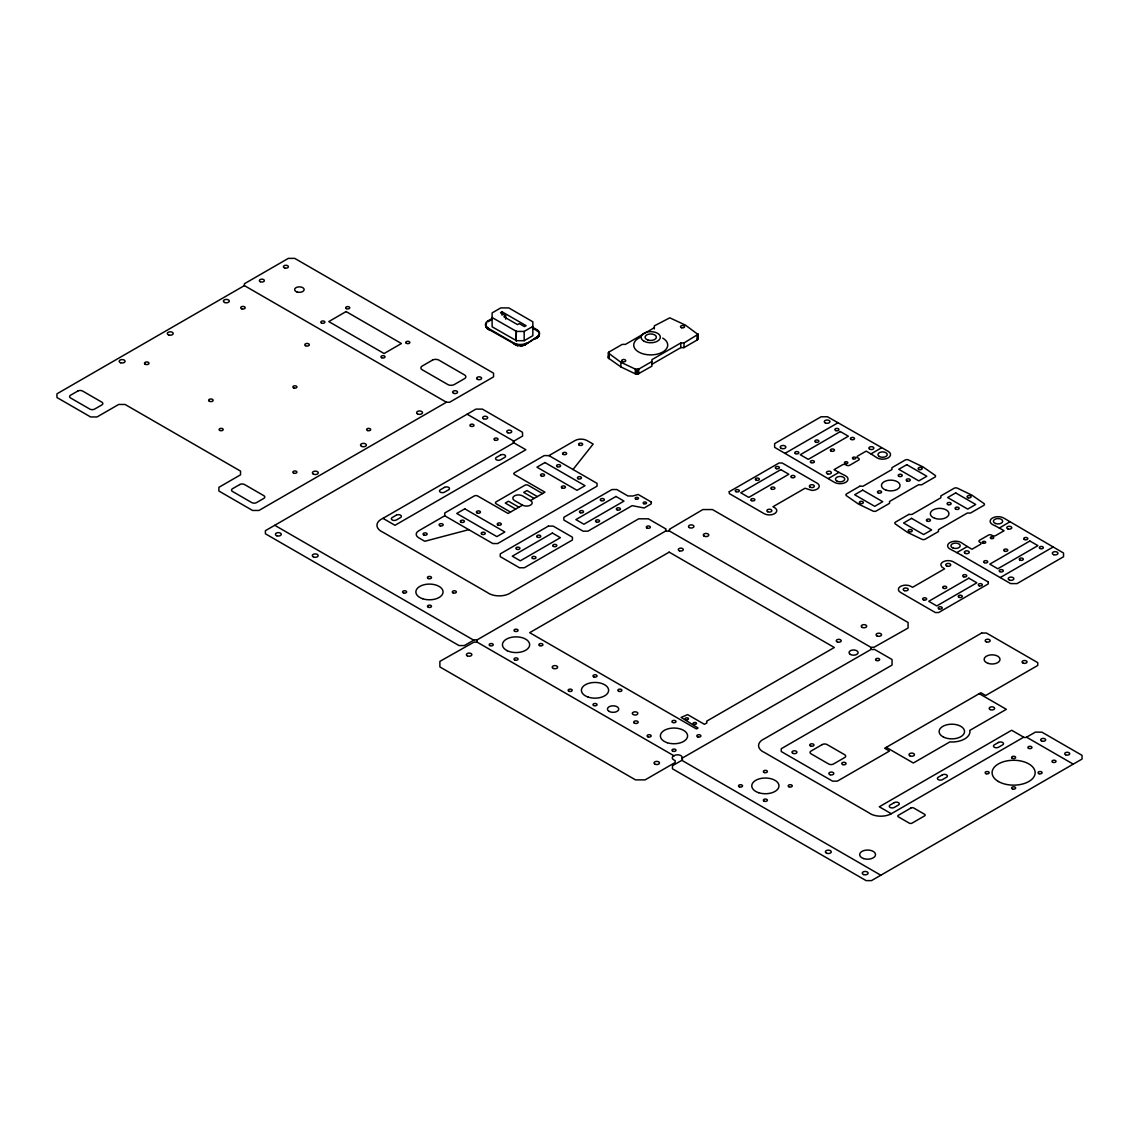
<?xml version="1.0" encoding="UTF-8"?>
<svg xmlns="http://www.w3.org/2000/svg" width="1139" height="1139" viewBox="0 0 1139 1139"><rect width="100%" height="100%" fill="white"/><g stroke="black" fill="none" stroke-linecap="round" stroke-linejoin="round"><path stroke-width="1.5" d="M654.327 328.943L654.327 325.868L669.803 317.838L685.351 325.071L697.936 334.396L683.984 342.981L680.78 342.981L651.921 359.653L651.921 366.132L637.925 374.062L635.334 373.848L620.883 366.915L608.425 358.116L609.023 352.008L622.25 344.377L625.453 344.377L654.327 327.719M537.181 336.66L539.203 335.649L539.43 333.613M651.921 364.281L680.78 347.623L683.984 347.623L697.21 339.977L697.694 338.34M486.666 322.793L485.456 325.412L487.321 328.602L517.576 345.701L521.064 345.957L525.691 344.377L536.853 337.073A9.069 5.239 0 0 0 536.853 329.669L532.326 327.05M521.064 345.957L525.036 344.818L539.203 335.649M573.017 469.496L593.134 444.082L587.041 440.565A8.514 4.926 0 0 0 574.611 440.793L548.955 455.614L544.157 455.614L514.529 472.713A2.335 1.353 0 0 0 514.216 474.394L544.955 492.176L530.518 500.505L522.502 495.878A5.667 3.275 0 0 0 514.486 495.878A5.667 3.275 0 0 0 514.486 500.505L522.502 505.132A5.667 3.275 0 0 0 530.518 505.132A5.667 3.275 0 0 0 530.518 500.505M535.188 338.952L538.818 336.304M522.773 345.701L523.641 345.06M382.96 518.359L394.991 525.293L525.876 449.734L513.803 442.815L382.96 518.359A15.035 8.685 0 0 0 382.96 532.24L487.193 592.408A15.035 8.685 0 0 0 511.24 592.408L638.708 518.814L648.333 518.814L666.13 529.094A2.036 1.182 0 0 0 666.002 530.674A2.036 1.182 0 0 0 668.735 530.888A2.036 1.182 0 0 0 669.333 529.336L702.848 509.56L712.459 509.56L908.082 622.492L908.082 628.045L873.827 647.393A2.036 1.182 0 0 0 871.136 647.735A2.036 1.182 0 0 0 871.492 649.315A2.036 1.182 0 0 0 874.254 649.244L892.051 659.524L892.051 665.076L764.582 738.67A15.035 8.685 0 0 0 764.582 752.552L868.801 812.733A15.035 8.685 0 0 0 891.31 813.73L1023.69 737.189A2.036 1.182 0 0 0 1026.566 737.189L1073.237 764.127M523.57 345.473L524.709 344.761M536.327 338.112L538.291 336.916M524.31 345.188L525.691 344.377M535.828 338.539L537.636 337.486M244.387 285.604L56.95 393.823L56.95 397.525L90.622 416.959L97.029 416.959L118.684 404.459L125.091 404.459L240.543 471.119L240.543 474.821L218.887 487.321L218.887 491.023L252.559 510.457L258.98 510.457L446.417 402.238L449.634 402.238L493.557 376.881L493.557 373.179L294.73 258.382L288.324 258.382L244.387 283.753L244.387 285.604L446.417 402.238M492.119 317.539L516.323 331.335L516.166 340.689L516.323 331.335M505.659 315.731L503.894 316.756L517.533 324.615L519.299 323.604L524.51 326.608L526.104 325.683L502.057 311.801L500.448 312.727L505.659 315.731L505.659 319.134M488.104 329.114L488.104 328.189A9.069 5.239 0 0 1 488.104 320.785L492.504 318.237M491.037 320.016L488.104 321.711L488.104 320.785M516.166 331.421L524.182 331.421L532.838 326.423M516.166 340.689L524.182 340.689L532.838 335.678L532.838 321.796L508.791 307.914L500.776 307.914L492.119 312.912L492.119 326.793L516.323 340.589M467.147 414.212L513.803 441.149L522.616 436.052L522.459 432.265L482.381 409.115L475.96 409.115L265.387 530.689L265.387 533.778L459.017 645.571L464.37 645.571L473.724 640.175A2.036 1.182 0 0 1 476.472 640.104A2.036 1.182 0 0 1 476.828 641.684A2.036 1.182 0 0 1 474.137 642.026L439.882 661.375L439.882 666.927L635.505 779.873L645.115 779.873L675.185 762.504L675.185 760.653L673.576 759.727A4.57 2.634 0 0 1 673.989 755.798L476.6 641.841M608.297 352.962L620.883 362.287L636.132 369.477L638.694 369.136L651.921 361.504M548.955 455.614L597.064 483.377L597.064 486.154L497.658 543.559L492.845 543.559L444.737 515.782L419.081 530.589A8.514 4.926 0 0 0 418.682 537.765L424.776 541.281L468.798 529.663M522.502 505.132L508.079 513.461L477.355 495.807A2.691 1.552 0 0 0 474.095 496.049L444.737 513.006L444.737 515.782M785.042 453.336L837.948 422.797M476.6 640.175L666.13 530.76M828.409 478.48L838.945 472.386A158.364 91.433 0 0 0 845.722 475.888A7.93 4.584 0 0 1 845.722 482.367A7.93 4.584 0 0 1 834.503 482.367L774.62 447.328L774.62 443.626L821.105 416.774L827.526 416.774L888.221 451.357A7.93 4.584 0 0 1 888.221 457.835A7.93 4.584 0 0 1 876.987 457.835A158.378 91.433 0 0 0 870.951 453.92L870.822 453.849A160.215 92.501 0 0 0 866.167 451.115L857.752 455.984A2.264 1.31 0 0 0 857.752 457.835L858.55 458.291A2.264 1.31 0 0 1 858.55 460.142L849.737 465.239A2.264 1.31 0 0 1 846.533 465.239L845.722 464.769A2.264 1.31 0 0 0 842.518 464.769L834.104 469.638A160.215 92.501 0 0 0 838.817 472.315L838.945 472.386M870.936 453.92L881.472 447.841M967.225 546.449A158.364 91.433 0 0 1 961.174 542.534A7.93 4.584 0 0 0 949.94 542.534A7.93 4.584 0 0 0 949.94 549.012L956.817 552.6L967.338 546.521A160.215 92.501 0 0 0 971.994 549.24L980.408 544.385A2.264 1.31 0 0 0 980.408 542.534L979.611 542.079A2.264 1.31 0 0 1 979.611 540.228L988.424 535.131A2.264 1.31 0 0 1 991.628 535.131L992.439 535.586A2.264 1.31 0 0 0 995.643 535.586L1004.057 530.731A160.215 92.501 0 0 0 999.344 528.055A158.378 91.433 0 0 0 992.439 524.481A7.93 4.584 0 0 1 992.439 518.003A7.93 4.584 0 0 1 1003.658 518.003L1063.541 553.041L1063.541 556.743L1017.056 583.595L1010.635 583.595L961.729 555.362M999.344 528.055L1009.752 521.89M673.989 755.798A4.57 2.634 0 0 1 679.769 755.129A4.57 2.634 0 0 1 681.877 758.318L871.363 649.244M681.748 758.617L682.104 758.859A2.036 1.182 0 0 1 681.919 760.283L672.48 765.721L672.451 768.797L866.124 880.618L871.477 880.618L1082.05 759.044L1082.05 755.342L1041.971 732.192L1035.394 732.106L1026.566 737.189M1000.213 577.573L1053.119 547.019M488.104 328.189L513.76 342.996L513.76 343.921L521.363 345.416M961.757 555.348L956.817 552.6M532.326 327.975L537.636 331.107M979.241 693.665L1006.349 709.312L969.716 730.455L969.972 731.523A18.139 10.479 0 0 1 951.834 742.002L949.969 741.859L913.35 763.002L886.242 747.355M669.006 530.76L871.363 647.578M1023.69 737.189L1011.66 730.256L879.294 806.796L891.31 813.73M542.548 493.557L528.154 485.257A2.321 1.338 0 0 0 524.78 485.299L496.163 501.829A2.42 1.395 0 0 0 496.163 503.808L510.486 512.08M537.337 496.576L526.916 490.553L523.712 492.404L534.134 498.426M518.9 507.211L508.478 501.203L505.275 503.054L515.696 509.076M274.741 525.293L473.724 640.175M681.834 760.325L880.817 875.222M487.321 328.602L489.756 330.068M514.657 344.377L516.038 345.188M486.666 328.032L489.129 329.655M515.64 344.761L516.779 345.473M486.139 327.406L488.631 329.228M485.755 326.765L487.948 328.274L487.72 327.263M516.707 345.06L517.576 345.701M538.291 331.677L539.203 332.944M608.311 357.774L608.653 352.293M697.808 333.869L697.837 339.379M697.694 333.713L697.581 339.707M697.21 335.35L697.21 339.977M683.984 342.981L683.984 347.623M680.78 342.981L680.78 347.623M638.694 369.136L638.694 373.763M638.21 369.349L638.21 373.991M637.925 369.435L637.925 374.062M637.641 369.492L637.641 374.133M637.342 369.534L637.342 374.162M637.043 369.563L637.043 374.19M636.729 369.549L636.729 374.176M636.43 369.534L636.43 374.162M636.132 369.477L636.132 374.105M635.847 369.42L635.847 374.048M635.334 369.221L635.334 373.848M620.883 362.287L620.883 366.915M608.881 353.944L608.881 358.586M608.511 352.449L608.553 358.287M536.853 329.669L536.853 330.595M536.853 337.073L536.853 337.998M524.182 331.421L524.182 340.689M502.057 311.801L502.057 315.19M526.588 342.996A9.069 5.239 0 0 1 513.76 342.996M513.803 442.815A2.036 1.182 0 0 1 513.803 441.149M662.741 338.126A17 9.824 0 0 1 662.015 352.407A17 9.824 0 0 1 637.37 351.154A17 9.824 0 0 1 640.958 337.03M729.273 491.706L729.273 493.557L764.155 513.689A7.375 4.257 0 0 0 776.485 511.781L776.741 510.685A7.375 4.257 0 0 0 774.577 507.667L772.968 506.741L805.045 488.232L811.851 490.411A7.375 4.257 0 0 0 818.67 487.777A7.375 4.257 0 0 0 817.062 483.135L782.194 463.004L778.991 463.004L729.273 491.706M988.31 582.015L988.31 583.866L938.607 612.554L935.39 612.554L900.522 592.422A7.375 4.257 0 0 1 903.825 585.304L905.733 585.161A7.375 4.257 0 0 1 910.944 586.4L912.553 587.325L944.615 568.817L941.839 567.008L940.857 564.887A7.375 4.257 0 0 1 945.398 560.957A7.375 4.257 0 0 1 953.428 561.869L988.31 582.015M651.323 502.057L651.252 503.865L644.119 507.994L632.145 505.645L587.909 531.187L583.111 531.187L563.862 520.067L563.862 517.291L611.97 489.528L616.783 489.528L627.916 495.963L632.814 496.006L638.167 494.468L651.323 502.057M632.472 713.042L632.401 713.398A2.719 1.566 0 0 0 634.395 714.965A2.719 1.566 0 0 0 637.456 714.238L637.84 713.398A2.719 1.566 0 0 0 635.818 711.875A2.719 1.566 0 0 0 632.757 712.615L632.472 713.042M77.794 391.047L70.575 395.205A3.403 1.965 0 0 0 70.575 397.981L89.824 409.086A3.403 1.965 0 0 0 94.637 409.086L101.841 404.929A3.403 1.965 0 0 0 101.841 402.152L82.606 391.047A3.403 1.965 0 0 0 77.794 391.047M346.099 311.573L328.787 321.582L384.099 353.517L401.426 343.522L346.099 311.573M432.464 360.123L422.199 366.046A4.542 2.62 0 0 0 422.199 369.748L447.855 384.555A4.542 2.62 0 0 0 454.276 384.555L464.541 378.632A4.542 2.62 0 0 0 464.541 374.93L438.885 360.123A4.542 2.62 0 0 0 432.464 360.123M239.745 484.545L232.527 488.702A3.403 1.965 0 0 0 232.527 491.478L251.762 502.584A3.403 1.965 0 0 0 256.574 502.584L263.792 498.426A3.403 1.965 0 0 0 263.792 495.65L244.543 484.545A3.403 1.965 0 0 0 239.745 484.545M396.344 515.17L392.215 517.547A2.947 1.709 0 0 0 392.215 519.953A2.947 1.709 0 0 0 396.386 519.953L400.515 517.576A2.947 1.709 0 0 0 400.515 515.17A2.947 1.709 0 0 0 396.344 515.17M444.452 487.392L440.352 489.756A2.947 1.709 0 0 0 440.352 492.162A2.947 1.709 0 0 0 444.509 492.162L448.624 489.798A2.947 1.709 0 0 0 448.624 487.392A2.947 1.709 0 0 0 444.452 487.392M500.562 455.002L496.419 457.38A2.947 1.709 0 0 0 496.419 459.786A2.947 1.709 0 0 0 500.591 459.786L504.719 457.408A2.947 1.709 0 0 0 504.719 455.002A2.947 1.709 0 0 0 500.562 455.002M464.783 508.834L456.767 513.461L496.846 536.611L504.862 531.984L464.783 508.834M544.955 462.548L536.939 467.175L577.017 490.325L585.033 485.698L544.955 462.548M548.372 526.104L500.263 553.881L500.263 556.658L519.512 567.763L524.31 567.763L572.419 540L572.419 537.209L553.184 526.104L548.372 526.104M552.372 533.052L512.294 556.188L520.309 560.815L560.388 537.679L552.372 533.052M615.971 496.462L575.893 519.612L583.908 524.239L623.987 501.089L615.971 496.462M840.354 431.581L800.261 454.732L808.291 459.359L848.37 436.223L840.354 431.581M780.827 469.624L740.749 492.774L748.764 497.401L788.843 474.251L780.827 469.624M669.177 552.144L529.678 632.672L696.427 728.946L698.036 728.02L681.122 717.428L687.643 714.623L704.443 724.319L706.849 722.938L706.693 721.172L834.317 647.493L669.177 552.144M859.874 486.196L846.647 493.828A2.492 1.438 0 0 0 846.505 495.764L858.521 504.107L872.958 511.041A2.492 1.438 0 0 0 876.318 510.955L889.545 503.324L889.545 501.473L918.404 484.815L921.608 484.815L934.834 477.17A2.492 1.438 0 0 0 934.991 475.234L922.974 466.89L908.523 459.957A2.492 1.438 0 0 0 905.178 460.042L891.951 467.688L891.951 469.539L863.077 486.196L859.874 486.196M862.679 490.126L854.663 494.753L874.709 506.328L882.725 501.701L862.679 490.126M906.772 464.669L898.756 469.296L918.803 480.872L926.819 476.244L906.772 464.669M908.78 514.429L895.553 522.075A2.492 1.438 0 0 0 895.411 524.011L907.413 532.34L921.864 539.274A2.492 1.438 0 0 0 925.21 539.188L938.451 531.557L938.451 529.706L967.31 513.048L970.513 513.048L983.74 505.403A2.492 1.438 0 0 0 983.882 503.466L971.88 495.123L957.429 488.19A2.492 1.438 0 0 0 954.083 488.275L940.842 495.921L940.842 497.771L911.983 514.429L908.78 514.429M911.584 518.359L903.569 523L923.615 534.561L931.631 529.934L911.584 518.359M955.678 492.902L947.662 497.544L967.709 509.105L975.724 504.477L955.678 492.902M1029.884 541.011L989.791 564.147L997.807 568.774L1037.9 545.638L1029.884 541.011M968.833 578.171L928.741 601.307L936.756 605.934L976.849 582.798L968.833 578.171M981.647 633.028L781.226 748.736L781.226 751.512L832.538 781.14L837.35 781.14L889.459 751.057L884.647 748.28L980.85 692.74L985.662 695.516L1037.771 665.432L1037.771 662.656L986.459 633.028L981.647 633.028M822.258 744.564L811.039 751.042A3.403 1.965 0 0 0 811.039 753.819L828.679 763.998A3.403 1.965 0 0 0 833.492 763.998L844.711 757.52A3.403 1.965 0 0 0 844.711 754.744L827.071 744.564A3.403 1.965 0 0 0 822.258 744.564M894.257 802.639L890.129 805.017A2.947 1.709 0 0 0 890.129 807.423A2.947 1.709 0 0 0 894.3 807.423L898.429 805.045A2.947 1.709 0 0 0 898.429 802.639A2.947 1.709 0 0 0 894.257 802.639M942.366 774.862L938.265 777.225A2.947 1.709 0 0 0 938.265 779.631A2.947 1.709 0 0 0 942.423 779.631L946.537 777.268A2.947 1.709 0 0 0 946.537 774.862A2.947 1.709 0 0 0 942.366 774.862M998.476 742.471L994.333 744.849A2.947 1.709 0 0 0 994.333 747.255A2.947 1.709 0 0 0 998.504 747.255L1002.633 744.878A2.947 1.709 0 0 0 1002.633 742.471A2.947 1.709 0 0 0 998.476 742.471M910.744 808.135L898.614 815.14A2.007 1.153 0 0 0 898.614 816.99L909.036 822.999A2.007 1.153 0 0 0 912.254 822.999L924.37 816.008A2.007 1.153 0 0 0 924.37 814.157L913.948 808.135A2.007 1.153 0 0 0 910.744 808.135M758.574 792.687A13.611 7.859 0 0 0 778.976 785.882A13.611 7.859 0 0 0 758.574 779.076A13.611 7.859 0 0 0 758.574 792.687M764.354 772.555A2.036 1.182 0 0 0 767.415 771.53A2.036 1.182 0 0 0 764.354 770.519A2.036 1.182 0 0 0 764.354 772.555M788.786 786.722A2.036 1.182 0 0 0 792.203 786.195A2.036 1.182 0 0 0 789.697 784.743A2.036 1.182 0 0 0 788.786 786.722M763.927 801.073A2.036 1.182 0 0 0 767.344 800.532A2.036 1.182 0 0 0 764.853 799.094A2.036 1.182 0 0 0 763.927 801.073M739.51 786.907A2.036 1.182 0 0 0 742.571 785.882A2.036 1.182 0 0 0 739.51 784.871A2.036 1.182 0 0 0 739.51 786.907M1028.531 748.323A2.036 1.182 0 0 0 1031.92 747.739A2.036 1.182 0 0 0 1029.357 746.344A2.036 1.182 0 0 0 1028.531 748.323M1052.564 762.19A2.036 1.182 0 0 0 1055.967 761.649A2.036 1.182 0 0 0 1053.433 760.226A2.036 1.182 0 0 0 1052.564 762.19M876.404 660.478A2.036 1.182 0 0 0 879.65 659.652A2.036 1.182 0 0 0 876.802 658.442A2.036 1.182 0 0 0 876.404 660.478M863.633 858.592A7.93 4.584 0 0 0 875.535 854.62A7.93 4.584 0 0 0 863.633 850.648A7.93 4.584 0 0 0 863.633 858.592M998.376 781.496A21.541 12.444 0 0 0 1034.426 775.915A21.541 12.444 0 0 0 1008.043 760.695A21.541 12.444 0 0 0 998.376 781.496M1039.024 773.708A2.036 1.182 0 0 0 1042.114 772.726A2.036 1.182 0 0 0 1039.081 771.673A2.036 1.182 0 0 0 1039.024 773.708M1012.599 789A2.036 1.182 0 0 0 1015.661 787.974A2.036 1.182 0 0 0 1012.599 786.949A2.036 1.182 0 0 0 1012.599 789M1012.187 758.261A2.036 1.182 0 0 0 1015.589 757.72A2.036 1.182 0 0 0 1013.069 756.296A2.036 1.182 0 0 0 1012.187 758.261M986.132 773.723A2.036 1.182 0 0 0 989.193 772.698A2.036 1.182 0 0 0 986.146 771.687A2.036 1.182 0 0 0 986.132 773.723M654.825 764.084A2.719 1.566 0 0 0 659.381 763.386A2.719 1.566 0 0 0 656.036 761.45A2.719 1.566 0 0 0 654.825 764.084M467.218 655.779A2.719 1.566 0 0 0 471.774 655.067A2.719 1.566 0 0 0 468.442 653.145A2.719 1.566 0 0 0 467.218 655.779M507.909 432.792A2.492 1.438 0 0 0 511.724 431.624A2.492 1.438 0 0 0 508.065 430.3A2.492 1.438 0 0 0 507.909 432.792M483.42 418.696A2.492 1.438 0 0 0 487.592 418.056A2.492 1.438 0 0 0 484.531 416.29A2.492 1.438 0 0 0 483.42 418.696M1041.516 740.905A2.492 1.438 0 0 0 1045.616 740.122A2.492 1.438 0 0 0 1042.384 738.471A2.492 1.438 0 0 0 1041.516 740.905M1065.563 754.787A2.492 1.438 0 0 0 1069.663 754.004A2.492 1.438 0 0 0 1066.431 752.352A2.492 1.438 0 0 0 1065.563 754.787M313.51 556.999A2.947 1.709 0 0 0 318.151 555.775A2.947 1.709 0 0 0 314.008 554.067A2.947 1.709 0 0 0 313.51 556.999M276.862 535.8A2.947 1.709 0 0 0 281.29 534.319A2.947 1.709 0 0 0 276.862 532.853A2.947 1.709 0 0 0 276.862 535.8M470.606 426.2A2.036 1.182 0 0 0 473.952 425.545A2.036 1.182 0 0 0 471.29 424.206A2.036 1.182 0 0 0 470.606 426.2M494.71 440.11A2.036 1.182 0 0 0 498.014 439.398A2.036 1.182 0 0 0 495.294 438.102A2.036 1.182 0 0 0 494.71 440.11M403.59 592.963A2.036 1.182 0 0 0 406.651 591.953A2.036 1.182 0 0 0 403.59 590.927A2.036 1.182 0 0 0 403.59 592.963M428.449 607.315A2.036 1.182 0 0 0 431.51 606.29A2.036 1.182 0 0 0 428.449 605.279A2.036 1.182 0 0 0 428.449 607.315M428.065 578.455A2.036 1.182 0 0 0 431.453 577.872A2.036 1.182 0 0 0 428.89 576.462A2.036 1.182 0 0 0 428.065 578.455M453.009 592.85A2.036 1.182 0 0 0 456.326 592.152A2.036 1.182 0 0 0 453.621 590.842A2.036 1.182 0 0 0 453.009 592.85M422.654 598.744A13.611 7.859 0 0 0 443.071 591.953A13.611 7.859 0 0 0 422.654 585.147A13.611 7.859 0 0 0 422.654 598.744M646.966 528.026A2.036 1.182 0 0 0 650.326 527.385A2.036 1.182 0 0 0 647.692 526.033A2.036 1.182 0 0 0 646.966 528.026M284.665 267.964A2.492 1.438 0 0 0 288.409 266.711A2.492 1.438 0 0 0 284.665 265.472A2.492 1.438 0 0 0 284.665 267.964M260.233 281.689A2.492 1.438 0 0 0 264.319 280.877A2.492 1.438 0 0 0 261.059 279.24A2.492 1.438 0 0 0 260.233 281.689M477.44 379.33A2.492 1.438 0 0 0 481.555 378.575A2.492 1.438 0 0 0 478.38 376.895A2.492 1.438 0 0 0 477.44 379.33M453.835 393.396A2.492 1.438 0 0 0 457.565 392.158A2.492 1.438 0 0 0 453.835 390.905A2.492 1.438 0 0 0 453.835 393.396M296.994 291.968A4.755 2.748 0 0 0 304.141 289.591A4.755 2.748 0 0 0 296.994 287.213A4.755 2.748 0 0 0 296.994 291.968M321.44 322.949A2.036 1.182 0 0 0 324.843 322.422A2.036 1.182 0 0 0 322.351 320.984A2.036 1.182 0 0 0 321.44 322.949M406.367 343.309A2.036 1.182 0 0 0 409.784 342.768A2.036 1.182 0 0 0 407.292 341.33A2.036 1.182 0 0 0 406.367 343.309M381.636 357.717A2.036 1.182 0 0 0 384.982 357.062A2.036 1.182 0 0 0 382.334 355.71A2.036 1.182 0 0 0 381.636 357.717M346.27 308.598A2.036 1.182 0 0 0 349.687 308.071A2.036 1.182 0 0 0 347.181 306.633A2.036 1.182 0 0 0 346.27 308.598M909.819 755.783A2.719 1.566 0 0 0 914.375 755.072A2.719 1.566 0 0 0 911.043 753.15A2.719 1.566 0 0 0 909.819 755.783M990.047 709.526A2.719 1.566 0 0 0 994.561 708.743A2.719 1.566 0 0 0 991.129 706.878A2.719 1.566 0 0 0 990.047 709.526M943.462 737.047A12.7 7.332 0 0 0 964.292 732.947A12.7 7.332 0 0 0 947.733 724.589A12.7 7.332 0 0 0 943.462 737.047M1023.221 663.169A2.492 1.438 0 0 0 1027.036 662.015A2.492 1.438 0 0 0 1023.377 660.677A2.492 1.438 0 0 0 1023.221 663.169M986.417 641.912A2.492 1.438 0 0 0 990.161 640.659A2.492 1.438 0 0 0 986.417 639.42A2.492 1.438 0 0 0 986.417 641.912M792.687 753.235A2.492 1.438 0 0 0 796.859 752.58A2.492 1.438 0 0 0 793.812 750.829A2.492 1.438 0 0 0 792.687 753.235M830.089 774.748A2.492 1.438 0 0 0 833.819 773.509A2.492 1.438 0 0 0 830.089 772.256A2.492 1.438 0 0 0 830.089 774.748M988.111 663.382A7.93 4.584 0 0 0 1000.014 659.41A7.93 4.584 0 0 0 988.111 655.438A7.93 4.584 0 0 0 988.111 663.382M810.769 746.102A2.15 1.239 0 0 0 813.986 745.034A2.15 1.239 0 0 0 810.769 743.952A2.15 1.239 0 0 0 810.769 746.102M842.832 764.625A2.15 1.239 0 0 0 846.063 763.543A2.15 1.239 0 0 0 842.832 762.461A2.15 1.239 0 0 0 842.832 764.625M461.352 522.36A2.036 1.182 0 0 0 464.413 521.335A2.036 1.182 0 0 0 461.352 520.309A2.036 1.182 0 0 0 461.352 522.36M482.196 534.39A2.036 1.182 0 0 0 485.257 533.365A2.036 1.182 0 0 0 482.196 532.354A2.036 1.182 0 0 0 482.196 534.39M497.957 525.022A2.036 1.182 0 0 0 501.274 524.31A2.036 1.182 0 0 0 498.555 523A2.036 1.182 0 0 0 497.957 525.022M477.312 513.077A2.036 1.182 0 0 0 480.444 512.137A2.036 1.182 0 0 0 477.469 511.027A2.036 1.182 0 0 0 477.312 513.077M541.523 476.074A2.036 1.182 0 0 0 544.584 475.048A2.036 1.182 0 0 0 541.523 474.023A2.036 1.182 0 0 0 541.523 476.074M561.954 487.919A2.036 1.182 0 0 0 565.357 487.392A2.036 1.182 0 0 0 562.865 485.94A2.036 1.182 0 0 0 561.954 487.919M578.071 478.707A2.036 1.182 0 0 0 581.431 478.067A2.036 1.182 0 0 0 578.783 476.714A2.036 1.182 0 0 0 578.071 478.707M557.142 466.62A2.036 1.182 0 0 0 560.559 466.093A2.036 1.182 0 0 0 558.053 464.655A2.036 1.182 0 0 0 557.142 466.62M532.497 558.409A2.036 1.182 0 0 0 535.914 557.882A2.036 1.182 0 0 0 533.408 556.444A2.036 1.182 0 0 0 532.497 558.409M553.34 546.378A2.036 1.182 0 0 0 556.757 545.852A2.036 1.182 0 0 0 554.252 544.414A2.036 1.182 0 0 0 553.34 546.378M537.437 537.195A2.036 1.182 0 0 0 540.754 536.483A2.036 1.182 0 0 0 538.035 535.188A2.036 1.182 0 0 0 537.437 537.195M516.807 549.311A2.036 1.182 0 0 0 519.939 548.372A2.036 1.182 0 0 0 516.964 547.275A2.036 1.182 0 0 0 516.807 549.311M424.078 535.088A2.036 1.182 0 0 0 427.139 534.063A2.036 1.182 0 0 0 424.078 533.038A2.036 1.182 0 0 0 424.078 535.088M440.11 525.834A2.036 1.182 0 0 0 443.171 524.808A2.036 1.182 0 0 0 440.11 523.783A2.036 1.182 0 0 0 440.11 525.834M563.15 454.361A2.036 1.182 0 0 0 566.567 453.835A2.036 1.182 0 0 0 564.061 452.382A2.036 1.182 0 0 0 563.15 454.361M579.182 445.107A2.036 1.182 0 0 0 582.599 444.58A2.036 1.182 0 0 0 580.107 443.128A2.036 1.182 0 0 0 579.182 445.107M735.851 491.607A2.036 1.182 0 0 0 739.268 491.08A2.036 1.182 0 0 0 736.762 489.642A2.036 1.182 0 0 0 735.851 491.607M756.324 480.231A2.036 1.182 0 0 0 759.386 479.206A2.036 1.182 0 0 0 756.324 478.181A2.036 1.182 0 0 0 756.324 480.231M776.357 468.656A2.036 1.182 0 0 0 779.418 467.631A2.036 1.182 0 0 0 776.357 466.62A2.036 1.182 0 0 0 776.357 468.656M751.413 500.591A2.036 1.182 0 0 0 754.815 500.064A2.036 1.182 0 0 0 752.324 498.626A2.036 1.182 0 0 0 751.413 500.591M771.445 489.015A2.036 1.182 0 0 0 774.862 488.489A2.036 1.182 0 0 0 772.37 487.051A2.036 1.182 0 0 0 771.445 489.015M791.491 477.455A2.036 1.182 0 0 0 794.908 476.914A2.036 1.182 0 0 0 792.402 475.476A2.036 1.182 0 0 0 791.491 477.455M810.085 487.165A2.492 1.438 0 0 0 814.271 486.524A2.492 1.438 0 0 0 811.21 484.758A2.492 1.438 0 0 0 810.085 487.165M767.601 511.696A2.492 1.438 0 0 0 771.772 511.055A2.492 1.438 0 0 0 768.725 509.29A2.492 1.438 0 0 0 767.601 511.696M878.069 492.817A2.036 1.182 0 0 0 881.486 492.29A2.036 1.182 0 0 0 878.995 490.838A2.036 1.182 0 0 0 878.069 492.817M906.929 480.957A2.036 1.182 0 0 0 910.232 480.231A2.036 1.182 0 0 0 907.498 478.935A2.036 1.182 0 0 0 906.929 480.957M899.184 476.429A2.036 1.182 0 0 0 902.245 475.419A2.036 1.182 0 0 0 899.184 474.394A2.036 1.182 0 0 0 899.184 476.429M919.145 469.539A2.036 1.182 0 0 0 922.206 468.513A2.036 1.182 0 0 0 919.145 467.503A2.036 1.182 0 0 0 919.145 469.539M860.301 503.509A2.036 1.182 0 0 0 863.362 502.484A2.036 1.182 0 0 0 860.301 501.473A2.036 1.182 0 0 0 860.301 503.509M885.843 490.069A9.297 5.368 0 0 0 900.038 485.67A9.297 5.368 0 0 0 886.356 480.772A9.297 5.368 0 0 0 885.843 490.069M1053.717 554.693A2.833 1.637 0 0 0 1057.96 553.269A2.833 1.637 0 0 0 1053.717 551.86A2.833 1.637 0 0 0 1053.717 554.693M1009.624 580.15A2.833 1.637 0 0 0 1013.867 578.726A2.833 1.637 0 0 0 1009.624 577.316A2.833 1.637 0 0 0 1009.624 580.15M596.509 522.018A2.036 1.182 0 0 0 599.57 520.993A2.036 1.182 0 0 0 596.509 519.982A2.036 1.182 0 0 0 596.509 522.018M617.352 509.987A2.036 1.182 0 0 0 620.413 508.962A2.036 1.182 0 0 0 617.352 507.937A2.036 1.182 0 0 0 617.352 509.987M601.036 500.619A2.036 1.182 0 0 0 604.353 499.907A2.036 1.182 0 0 0 601.634 498.597A2.036 1.182 0 0 0 601.036 500.619M580.406 512.735A2.036 1.182 0 0 0 583.538 511.795A2.036 1.182 0 0 0 580.563 510.699A2.036 1.182 0 0 0 580.406 512.735M643.635 503.637A1.694 0.982 0 0 0 646.482 503.196A1.694 0.982 0 0 0 644.389 502A1.694 0.982 0 0 0 643.635 503.637M635.619 499.01A1.694 0.982 0 0 0 638.466 498.569A1.694 0.982 0 0 0 636.374 497.373A1.694 0.982 0 0 0 635.619 499.01M862.337 627.447A2.719 1.566 0 0 0 866.679 626.393A2.719 1.566 0 0 0 862.935 624.742A2.719 1.566 0 0 0 862.337 627.447M704.13 536.127A2.719 1.566 0 0 0 708.686 535.415A2.719 1.566 0 0 0 705.354 533.493A2.719 1.566 0 0 0 704.13 536.127M876.888 635.875A2.719 1.566 0 0 0 881.444 635.163A2.719 1.566 0 0 0 878.112 633.241A2.719 1.566 0 0 0 876.888 635.875M689.294 527.556A2.719 1.566 0 0 0 693.85 526.859A2.719 1.566 0 0 0 690.519 524.937A2.719 1.566 0 0 0 689.294 527.556M927.402 521.235A2.036 1.182 0 0 0 930.463 520.224A2.036 1.182 0 0 0 927.402 519.199A2.036 1.182 0 0 0 927.402 521.235M955.835 509.19A2.036 1.182 0 0 0 959.138 508.464A2.036 1.182 0 0 0 956.404 507.168A2.036 1.182 0 0 0 955.835 509.19M948.089 504.662A2.036 1.182 0 0 0 951.15 503.652A2.036 1.182 0 0 0 948.089 502.626A2.036 1.182 0 0 0 948.089 504.662M968.05 497.771A2.036 1.182 0 0 0 971.111 496.746A2.036 1.182 0 0 0 968.05 495.736A2.036 1.182 0 0 0 968.05 497.771M908.78 531.557A2.036 1.182 0 0 0 912.197 531.03A2.036 1.182 0 0 0 909.691 529.592A2.036 1.182 0 0 0 908.78 531.557M934.749 518.302A9.297 5.368 0 0 0 948.944 513.903A9.297 5.368 0 0 0 935.247 509.005A9.297 5.368 0 0 0 934.749 518.302M145.137 364.195A2.264 1.31 0 0 0 148.924 363.612A2.264 1.31 0 0 0 146.148 362.003A2.264 1.31 0 0 0 145.137 364.195M209.391 401.284A2.264 1.31 0 0 0 213.107 400.544A2.264 1.31 0 0 0 210.145 399.063A2.264 1.31 0 0 0 209.391 401.284M305.48 345.687A2.264 1.31 0 0 0 309.267 345.089A2.264 1.31 0 0 0 306.491 343.494A2.264 1.31 0 0 0 305.48 345.687M241.81 308.854A2.264 1.31 0 0 0 245.212 307.729A2.264 1.31 0 0 0 241.81 306.59A2.264 1.31 0 0 0 241.81 308.854M219.699 430.385A2.036 1.182 0 0 0 223.116 429.859A2.036 1.182 0 0 0 220.61 428.406A2.036 1.182 0 0 0 219.699 430.385M293.549 473.027A2.036 1.182 0 0 0 296.895 472.358A2.036 1.182 0 0 0 294.232 471.019A2.036 1.182 0 0 0 293.549 473.027M367.626 430.57A2.036 1.182 0 0 0 370.688 429.545A2.036 1.182 0 0 0 367.626 428.535A2.036 1.182 0 0 0 367.626 430.57M293.876 387.986A2.036 1.182 0 0 0 296.937 386.961A2.036 1.182 0 0 0 293.876 385.95A2.036 1.182 0 0 0 293.876 387.986M417.472 413.856A2.947 1.709 0 0 0 422.412 413.101A2.947 1.709 0 0 0 418.796 411.008A2.947 1.709 0 0 0 417.472 413.856M361.604 446.388A2.947 1.709 0 0 0 366.359 445.321A2.947 1.709 0 0 0 362.373 443.47A2.947 1.709 0 0 0 361.604 446.388M313.253 474.038A2.947 1.709 0 0 0 318.18 473.269A2.947 1.709 0 0 0 314.578 471.19A2.947 1.709 0 0 0 313.253 474.038M224.739 302.533A2.947 1.709 0 0 0 229.295 301.209A2.947 1.709 0 0 0 225.024 299.585A2.947 1.709 0 0 0 224.739 302.533M168.757 334.98A2.947 1.709 0 0 0 173.185 333.513A2.947 1.709 0 0 0 168.757 332.033A2.947 1.709 0 0 0 168.757 334.98M120.649 362.757A2.947 1.709 0 0 0 125.076 361.277A2.947 1.709 0 0 0 120.649 359.81A2.947 1.709 0 0 0 120.649 362.757M634.323 723.108A2.264 1.31 0 0 0 638.111 722.525A2.264 1.31 0 0 0 635.334 720.93A2.264 1.31 0 0 0 634.323 723.108M609.094 711.391A5.667 3.275 0 0 0 618.577 709.924A5.667 3.275 0 0 0 611.629 705.909A5.667 3.275 0 0 0 609.094 711.391M685.65 719.492A1.694 0.982 0 0 0 688.469 718.994A1.694 0.982 0 0 0 686.319 717.826A1.694 0.982 0 0 0 685.65 719.492M693.623 724.091A1.694 0.982 0 0 0 696.47 723.649A1.694 0.982 0 0 0 694.391 722.453A1.694 0.982 0 0 0 693.623 724.091M850.363 654.427A4.542 2.62 0 0 0 857.952 653.259A4.542 2.62 0 0 0 852.385 650.056A4.542 2.62 0 0 0 850.363 654.427M553.568 668.522A2.719 1.566 0 0 0 557.654 667.155A2.719 1.566 0 0 0 553.568 665.802A2.719 1.566 0 0 0 553.568 668.522M593.576 705.482A2.036 1.182 0 0 0 596.993 704.956A2.036 1.182 0 0 0 594.487 703.518A2.036 1.182 0 0 0 593.576 705.482M569.144 691.33A2.036 1.182 0 0 0 572.205 690.305A2.036 1.182 0 0 0 569.144 689.28A2.036 1.182 0 0 0 569.144 691.33M593.989 676.979A2.036 1.182 0 0 0 597.05 675.954A2.036 1.182 0 0 0 593.989 674.929A2.036 1.182 0 0 0 593.989 676.979M618.847 691.33A2.036 1.182 0 0 0 621.908 690.305A2.036 1.182 0 0 0 618.847 689.28A2.036 1.182 0 0 0 618.847 691.33M588.208 697.111A13.611 7.859 0 0 0 608.625 690.305A13.611 7.859 0 0 0 588.208 683.5A13.611 7.859 0 0 0 588.208 697.111M837.492 642.026A2.492 1.438 0 0 0 841.223 640.773A2.492 1.438 0 0 0 837.492 639.534A2.492 1.438 0 0 0 837.492 642.026M679.556 550.849A2.492 1.438 0 0 0 683.286 549.596A2.492 1.438 0 0 0 679.556 548.343A2.492 1.438 0 0 0 679.556 550.849M667.183 742.699A13.611 7.859 0 0 0 687.586 735.894A13.611 7.859 0 0 0 667.183 729.088A13.611 7.859 0 0 0 667.183 742.699M648.105 736.919A2.036 1.182 0 0 0 651.166 735.894A2.036 1.182 0 0 0 648.105 734.869A2.036 1.182 0 0 0 648.105 736.919M672.537 722.382A2.036 1.182 0 0 0 675.954 721.855A2.036 1.182 0 0 0 673.462 720.403A2.036 1.182 0 0 0 672.537 722.382M697.823 736.919A2.036 1.182 0 0 0 700.884 735.894A2.036 1.182 0 0 0 697.823 734.869A2.036 1.182 0 0 0 697.823 736.919M672.793 751.199A2.036 1.182 0 0 0 676.011 750.359A2.036 1.182 0 0 0 673.135 749.177A2.036 1.182 0 0 0 672.793 751.199M507.254 650.711A13.611 7.859 0 0 0 529.436 646.112A13.611 7.859 0 0 0 511.454 637.313A13.611 7.859 0 0 0 507.254 650.711M514.6 631.191A2.036 1.182 0 0 0 518.017 630.664A2.036 1.182 0 0 0 515.526 629.226A2.036 1.182 0 0 0 514.6 631.191M539.53 645.585A2.036 1.182 0 0 0 542.89 644.959A2.036 1.182 0 0 0 540.27 643.592A2.036 1.182 0 0 0 539.53 645.585M514.6 659.894A2.036 1.182 0 0 0 518.017 659.367A2.036 1.182 0 0 0 515.526 657.929A2.036 1.182 0 0 0 514.6 659.894M489.756 645.542A2.036 1.182 0 0 0 493.173 645.016A2.036 1.182 0 0 0 490.667 643.578A2.036 1.182 0 0 0 489.756 645.542M826.7 853.268A2.947 1.709 0 0 0 831.256 851.929A2.947 1.709 0 0 0 826.971 850.32A2.947 1.709 0 0 0 826.7 853.268M863.661 874.595A2.947 1.709 0 0 0 868.132 873.172A2.947 1.709 0 0 0 863.775 871.648A2.947 1.709 0 0 0 863.661 874.595M983.171 543.161A1.694 0.982 0 0 0 985.719 542.306A1.694 0.982 0 0 0 983.171 541.452A1.694 0.982 0 0 0 983.171 543.161M991.186 538.519A1.694 0.982 0 0 0 993.735 537.679A1.694 0.982 0 0 0 991.186 536.825A1.694 0.982 0 0 0 991.186 538.519M999.814 571.607A2.036 1.182 0 0 0 1003.231 571.08A2.036 1.182 0 0 0 1000.725 569.628A2.036 1.182 0 0 0 999.814 571.607M1019.861 560.032A2.036 1.182 0 0 0 1023.263 559.505A2.036 1.182 0 0 0 1020.772 558.067A2.036 1.182 0 0 0 1019.861 560.032M1039.893 548.457A2.036 1.182 0 0 0 1043.31 547.93A2.036 1.182 0 0 0 1040.818 546.492A2.036 1.182 0 0 0 1039.893 548.457M984.267 562.623A2.036 1.182 0 0 0 987.67 562.096A2.036 1.182 0 0 0 985.178 560.659A2.036 1.182 0 0 0 984.267 562.623M1004.726 551.233A2.036 1.182 0 0 0 1007.787 550.222A2.036 1.182 0 0 0 1004.726 549.197A2.036 1.182 0 0 0 1004.726 551.233M1024.345 539.487A2.036 1.182 0 0 0 1027.762 538.946A2.036 1.182 0 0 0 1025.257 537.508A2.036 1.182 0 0 0 1024.345 539.487M1008.029 528.966A2.492 1.438 0 0 0 1011.759 527.727A2.492 1.438 0 0 0 1008.029 526.474A2.492 1.438 0 0 0 1008.029 528.966M965.018 553.269A2.492 1.438 0 0 0 969.189 552.629A2.492 1.438 0 0 0 966.143 550.863A2.492 1.438 0 0 0 965.018 553.269M953.229 548.101A4.641 2.691 0 0 0 960.205 545.78A4.641 2.691 0 0 0 953.229 543.445A4.641 2.691 0 0 0 953.229 548.101M995.728 523.57A4.641 2.691 0 0 0 1002.69 521.249A4.641 2.691 0 0 0 995.728 518.914A4.641 2.691 0 0 0 995.728 523.57M904.48 590.657A2.492 1.438 0 0 0 908.224 589.418A2.492 1.438 0 0 0 904.48 588.165A2.492 1.438 0 0 0 904.48 590.657M946.979 566.126A2.492 1.438 0 0 0 950.723 564.887A2.492 1.438 0 0 0 946.979 563.634A2.492 1.438 0 0 0 946.979 566.126M963.722 576.832A2.036 1.182 0 0 0 966.783 575.807A2.036 1.182 0 0 0 963.722 574.782A2.036 1.182 0 0 0 963.722 576.832M943.676 588.393A2.036 1.182 0 0 0 946.737 587.382A2.036 1.182 0 0 0 943.676 586.357A2.036 1.182 0 0 0 943.676 588.393M923.629 599.968A2.036 1.182 0 0 0 926.69 598.943A2.036 1.182 0 0 0 923.629 597.932A2.036 1.182 0 0 0 923.629 599.968M979.269 585.802A2.036 1.182 0 0 0 982.331 584.791A2.036 1.182 0 0 0 979.269 583.766A2.036 1.182 0 0 0 979.269 585.802M959.223 597.377A2.036 1.182 0 0 0 962.284 596.352A2.036 1.182 0 0 0 959.223 595.341A2.036 1.182 0 0 0 959.223 597.377M938.764 608.767A2.036 1.182 0 0 0 942.181 608.226A2.036 1.182 0 0 0 939.675 606.788A2.036 1.182 0 0 0 938.764 608.767M825.12 422.797A2.833 1.637 0 0 0 829.861 422.056A2.833 1.637 0 0 0 826.387 420.063A2.833 1.637 0 0 0 825.12 422.797M781.027 448.253A2.833 1.637 0 0 0 785.768 447.513A2.833 1.637 0 0 0 782.294 445.52A2.833 1.637 0 0 0 781.027 448.253M844.924 463.388A1.694 0.982 0 0 0 847.772 462.947A1.694 0.982 0 0 0 845.693 461.751A1.694 0.982 0 0 0 844.924 463.388M852.94 458.761A1.694 0.982 0 0 0 855.788 458.319A1.694 0.982 0 0 0 853.709 457.109A1.694 0.982 0 0 0 852.94 458.761M795.378 453.578A2.036 1.182 0 0 0 798.795 453.051A2.036 1.182 0 0 0 796.289 451.599A2.036 1.182 0 0 0 795.378 453.578M815.837 442.188A2.036 1.182 0 0 0 818.898 441.163A2.036 1.182 0 0 0 815.837 440.152A2.036 1.182 0 0 0 815.837 442.188M835.884 430.613A2.036 1.182 0 0 0 838.945 429.602A2.036 1.182 0 0 0 835.884 428.577A2.036 1.182 0 0 0 835.884 430.613M810.925 462.548A2.036 1.182 0 0 0 814.342 462.021A2.036 1.182 0 0 0 811.851 460.583A2.036 1.182 0 0 0 810.925 462.548M830.972 450.987A2.036 1.182 0 0 0 834.389 450.46A2.036 1.182 0 0 0 831.883 449.008A2.036 1.182 0 0 0 830.972 450.987M851.018 439.412A2.036 1.182 0 0 0 854.435 438.885A2.036 1.182 0 0 0 851.929 437.433A2.036 1.182 0 0 0 851.018 439.412M869.612 449.136A2.492 1.438 0 0 0 873.784 448.481A2.492 1.438 0 0 0 870.737 446.716A2.492 1.438 0 0 0 869.612 449.136M827.64 473.895A2.492 1.438 0 0 0 831.385 472.642A2.492 1.438 0 0 0 827.64 471.404A2.492 1.438 0 0 0 827.64 473.895M836.823 481.028A4.641 2.691 0 0 0 844.597 479.818A4.641 2.691 0 0 0 838.916 476.529A4.641 2.691 0 0 0 836.823 481.028M879.322 456.497A4.641 2.691 0 0 0 887.096 455.287A4.641 2.691 0 0 0 881.401 451.998A4.641 2.691 0 0 0 879.322 456.497M681.521 327.719A2.036 1.182 0 0 0 684.582 326.694A2.036 1.182 0 0 0 681.521 325.669A2.036 1.182 0 0 0 681.521 327.719M622.25 361.504A2.036 1.182 0 0 0 625.667 360.978A2.036 1.182 0 0 0 623.161 359.525A2.036 1.182 0 0 0 622.25 361.504M643.905 341.13A9.639 5.567 0 0 0 660.022 338.639A9.639 5.567 0 0 0 648.219 331.833A9.639 5.567 0 0 0 643.905 341.13M647.877 340.034A5.667 3.275 0 0 0 656.377 337.201A5.667 3.275 0 0 0 647.877 334.368A5.667 3.275 0 0 0 647.877 340.034"/></g></svg>
